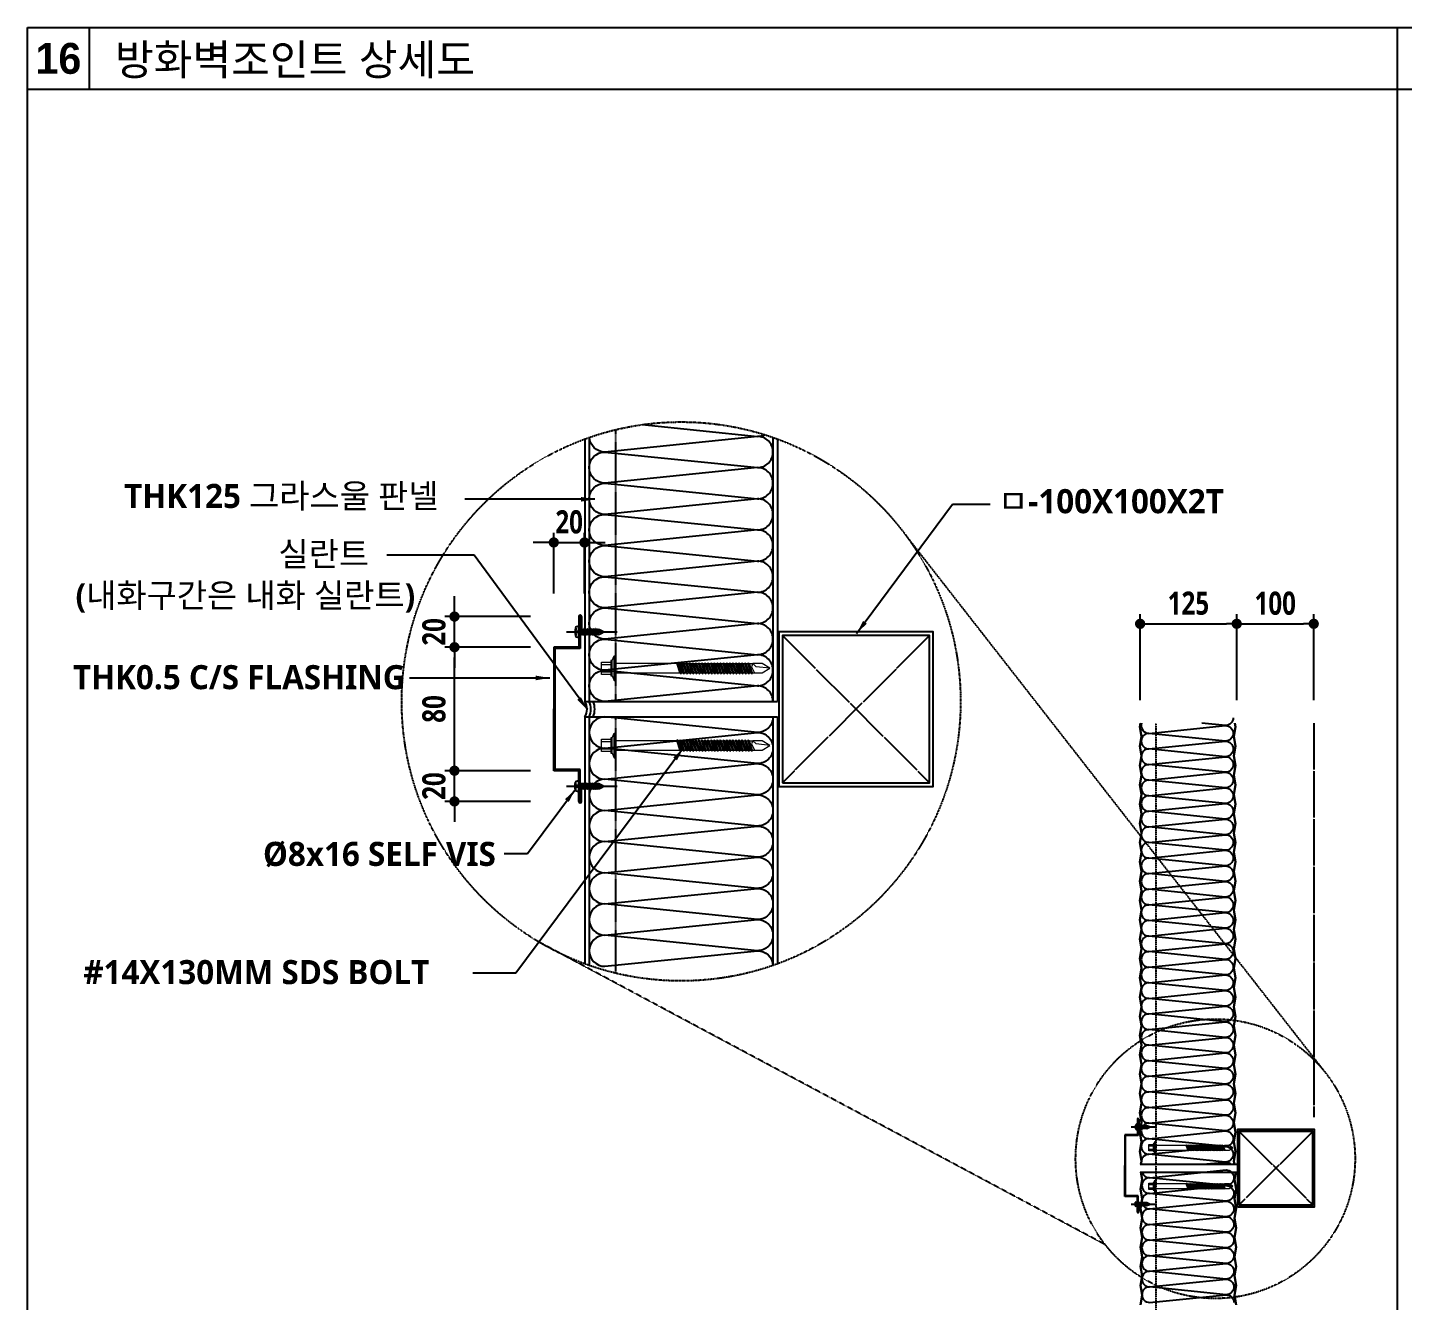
# Model space of a CAD drawing. Extents: x 0 to 20413, y 0 to 2870.
# Drawn here: x 16480 to 18262, y 1221 to 2870 of the extents above; entities that cross this region are included whole.
import ezdxf
from ezdxf.enums import TextEntityAlignment as Align

# ---------------------------------------------------------------- set-up
doc = ezdxf.new("R2010")
doc.units = 0
for name, pattern in [('CEN', [62, 60, -1, 0, -1]), ('HID', [2.3, 1.5, -0.8]), ('HIDDEN', [0.375, 0.25, -0.125]), ('HIDDEN2', [4.7625, 3.175, -1.5875])]:
    doc.linetypes.add(name, pattern=pattern)
doc.layers.get('Defpoints').update_dxf_attribs({"color": 151})
for name, color, linetype in [('3', 3, 'Continuous'), ('6.FLASHING', 200, 'Continuous'), ('8', 8, 'Continuous'), ('A-ANNO-GRA1', 7, 'Continuous'), ('A-ANNO-TEXT1', 7, 'Continuous'), ('AA-BORD', 7, 'Continuous'), ('AA-DWXM-OTHR', 4, 'Continuous'), ('AA-ELEV-XXXX-N1', 1, 'Continuous'), ('AA-XXXX-CNTL', 1, 'CEN'), ('AA-XXXX-DIMS', 7, 'Continuous'), ('AA-XXXX-DRBD', 6, 'Continuous'), ('AZ-CNTL', 1, 'CEN'), ('ELE-6', 6, 'Continuous'), ('ELE-8', 8, 'Continuous'), ('GW', 9, 'Continuous'), ('TEXT', 4, 'Continuous'), ('~BOLT', 11, 'Continuous')]:
    doc.layers.add(name, color=color, linetype=linetype)
doc.layers.add('철판', color=2, linetype='Continuous', lineweight=13)
doc.styles.add('2020음성 1차', font='나눔고딕Bold.ttf')
doc.styles.add('ANU-TEXT 0', font='NanumGothicBold.ttf', dxfattribs={"width": 0.8})
doc.styles.add('돋움', font='NanumGothicBold.ttf')
doc.dimstyles.new('ANU 1', dxfattribs={"dimscale": 50, "dimtxt": 3, "dimasz": 1.33, "dimexe": 1.25, "dimexo": 3, "dimgap": 1, "dimtad": 1, "dimdec": 0, "dimrnd": 1, "dimzin": 0, "dimdsep": 46, "dimlunit": 6, "dimtxsty": 'ANU-TEXT 0', "dimblk": 'DOT', "dimcen": 5, "dimclrd": 7, "dimclre": 7, "dimclrt": 3, "dimadec": 0, "dimazin": 0, "dimtfac": 1, "dimtdec": 0, "dimtix": 1, "dimtmove": 2, "dimatfit": 1, "dimldrblk": 'DOT', "dimfxl": 2, "dimtolj": 1, "dimtzin": 0, "dimarcsym": 0})

# ---------------------------------------------------------------- blocks, each defined once
blk = doc.blocks.new('aas')
at = {"layer": 'AA-ELEV-XXXX-N1'}
for p, q in [((2.6, 3.5), (1.61, 3.5)), ((2.6, -3.5), (2.6, 3.5)), ((2.6, 1.5), (3.25, 1.5)), ((3.15, -0.05), (3.48, 2)), ((3.15, -0.05), (3.25, 1.5)), ((3.45, 1.98), (3.25, 1.5)), ((3.25, -0.07), (3.58, 1.94)), ((3.25, -0.07), (3.75, 1.5)), ((3.55, 1.99), (3.75, 1.5)), ((3.75, 1.5), (4.5, 1.5)), ((3.87, -1.5), (4.5, 1.5)), ((4.07, -1.99), (4.73, 2)), ((4.18, -1.98), (4.82, 1.94)), ((4.37, -1.5), (5, 1.5)), ((4.69, 1.98), (4.5, 1.5)), ((4.8, 1.99), (5, 1.5)), ((5, 1.5), (5.73, 1.5)), ((5.11, -1.5), (5.73, 1.5)), ((5.31, -1.99), (5.96, 2)), ((5.41, -1.98), (6.06, 1.94)), ((5.61, -1.5), (6.23, 1.5)), ((5.92, 1.98), (5.73, 1.5)), ((6.03, 1.99), (6.23, 1.5)), ((6.23, 1.5), (6.96, 1.5)), ((6.34, -1.5), (6.96, 1.5)), ((6.54, -1.99), (7.19, 2)), ((6.65, -1.98), (7.29, 1.94)), ((6.84, -1.5), (7.46, 1.5)), ((7.16, 1.98), (6.96, 1.5)), ((7.26, 1.99), (7.46, 1.5)), ((7.46, 1.5), (8.2, 1.5)), ((7.57, -1.5), (8.2, 1.5)), ((7.77, -1.99), (8.43, 2)), ((7.88, -1.98), (8.52, 1.94)), ((8.07, -1.5), (8.69, 1.5)), ((8.39, 1.98), (8.2, 1.5)), ((8.5, 1.99), (8.69, 1.5)), ((8.69, 1.5), (9.43, 1.5)), ((8.81, -1.5), (9.43, 1.5)), ((9.01, -1.99), (9.66, 2)), ((9.11, -1.98), (9.76, 1.94)), ((9.31, -1.5), (9.93, 1.5)), ((9.62, 1.98), (9.43, 1.5)), ((9.73, 1.99), (9.93, 1.5)), ((9.93, 1.5), (10.66, 1.5)), ((10.04, -1.5), (10.66, 1.5)), ((10.24, -1.99), (10.89, 2)), ((10.34, -1.98), (10.99, 1.94)), ((10.54, -1.5), (11.16, 1.5)), ((10.86, 1.98), (10.66, 1.5)), ((10.96, 1.99), (11.16, 1.5)), ((11.16, 1.5), (11.89, 1.5)), ((11.27, -1.5), (11.89, 1.5)), ((11.47, -1.99), (12.13, 2)), ((11.58, -1.98), (12.22, 1.94)), ((11.77, -1.5), (12.39, 1.5)), ((12.09, 1.98), (11.89, 1.5)), ((12.19, 1.99), (12.39, 1.5)), ((12.39, 1.5), (13.13, 1.5)), ((12.51, -1.5), (13.13, 1.5)), ((12.7, -1.99), (13.36, 2)), ((12.81, -1.98), (13.46, 1.94)), ((13, -1.5), (13.63, 1.5)), ((13.32, 1.98), (13.13, 1.5)), ((13.43, 1.99), (13.63, 1.5)), ((13.63, 1.5), (14.36, 1.5)), ((13.74, -1.5), (14.36, 1.5)), ((13.94, -1.99), (14.59, 2)), ((14.04, -1.98), (14.69, 1.94)), ((14.24, -1.5), (14.86, 1.5)), ((14.55, 1.98), (14.36, 1.5)), ((14.66, 1.99), (14.86, 1.5)), ((14.86, 1.5), (16.03, 1.5)), ((14.97, -1.5), (15.59, 1.5)), ((15.17, -1.99), (15.78, 1.5)), ((15.28, -1.98), (15.78, 1.25)), ((15.78, 1.5), (15.78, -0.04)), ((16.03, 1.5), (18.4, 0.38)), ((1.61, -3.5), (2.6, -3.5)), ((2.6, -1.5), (3.87, -1.5)), ((4.07, -1.99), (3.87, -1.5)), ((4.18, -1.98), (4.37, -1.5)), ((4.37, -1.5), (5.11, -1.5)), ((5.31, -1.99), (5.11, -1.5)), ((5.41, -1.98), (5.61, -1.5)), ((5.61, -1.5), (6.34, -1.5)), ((6.54, -1.99), (6.34, -1.5)), ((6.65, -1.98), (6.84, -1.5)), ((6.84, -1.5), (7.57, -1.5)), ((7.77, -1.99), (7.57, -1.5)), ((7.88, -1.98), (8.07, -1.5)), ((8.07, -1.5), (8.81, -1.5)), ((9.01, -1.99), (8.81, -1.5)), ((9.11, -1.98), (9.31, -1.5)), ((9.31, -1.5), (10.04, -1.5)), ((10.24, -1.99), (10.04, -1.5)), ((10.34, -1.98), (10.54, -1.5)), ((10.54, -1.5), (11.27, -1.5)), ((11.47, -1.99), (11.27, -1.5)), ((11.58, -1.98), (11.77, -1.5)), ((11.77, -1.5), (12.51, -1.5)), ((12.7, -1.99), (12.51, -1.5)), ((12.81, -1.98), (13, -1.5)), ((13, -1.5), (13.74, -1.5)), ((13.94, -1.99), (13.74, -1.5)), ((14.04, -1.98), (14.24, -1.5)), ((14.24, -1.5), (14.97, -1.5)), ((15.17, -1.99), (14.97, -1.5)), ((15.28, -1.98), (15.47, -1.5)), ((15.47, -1.5), (15.78, -0.04)), ((15.47, -1.5), (16.03, -1.5)), ((16.03, -1.5), (18.4, -0.38))]:
    blk.add_line(p, q, dxfattribs=at)
blk.add_lwpolyline([(0.35, 2.55), (0.55, 2.32), (0.65, 2.07), (0.67, 1.8), (0.63, 1.53), (0.57, 1.26), (0.5, 1.02), (0.45, 0.81), (0.45, 0.66), (0.51, 0.56), (0.63, 0.51), (0.79, 0.49), (0.98, 0.49), (1.18, 0.51), (1.39, 0.52), (1.58, 0.51), (1.76, 0.47), (1.89, 0.39), (1.99, 0.28), (2.04, 0.15), (2.06, 0), (2.04, -0.15), (1.99, -0.28), (1.89, -0.39), (1.76, -0.47), (1.58, -0.51), (1.39, -0.52), (1.18, -0.51), (0.98, -0.49), (0.79, -0.49), (0.63, -0.51), (0.51, -0.56), (0.45, -0.66), (0.45, -0.81), (0.5, -1.02), (0.57, -1.26), (0.63, -1.53), (0.67, -1.8), (0.65, -2.07), (0.55, -2.32), (0.35, -2.55)], dxfattribs=at)
for centre, radius, start, end in [((9.36, 0), 9.36, 164.20502, 195.79498), ((1.61, 2.2), 1.3, 90.02335, 164.41138), ((3.51, 1.91), 0.0925, 60.07535, 130.13388), ((4.75, 1.91), 0.0925, 60.07535, 130.13388), ((5.98, 1.91), 0.0925, 60.07535, 130.13388), ((7.22, 1.91), 0.0925, 60.07535, 130.13388), ((8.45, 1.91), 0.0925, 60.07535, 130.13388), ((9.68, 1.91), 0.0925, 60.07535, 130.13388), ((10.91, 1.91), 0.0925, 60.07535, 130.13388), ((12.15, 1.91), 0.0925, 60.07535, 130.13388), ((13.38, 1.91), 0.0925, 60.07535, 130.13388), ((14.61, 1.91), 0.0925, 60.07535, 130.13388), ((18.14, 0), 0.46, 305.16271, 54.83729), ((1.61, -2.2), 1.3, 195.58862, 269.97665), ((3.21, -0.03), 0.0602, 200.68507, 319.27288), ((4.12, -1.91), 0.0925, 240.07535, 310.13388), ((5.35, -1.91), 0.0925, 240.07535, 310.13388), ((6.59, -1.91), 0.0925, 240.07535, 310.13388), ((7.82, -1.91), 0.0925, 240.07535, 310.13388), ((9.05, -1.91), 0.0925, 240.07535, 310.13388), ((10.28, -1.91), 0.0925, 240.07535, 310.13388), ((11.52, -1.91), 0.0925, 240.07535, 310.13388), ((12.75, -1.91), 0.0925, 240.07535, 310.13388), ((13.98, -1.91), 0.0925, 240.07535, 310.13388), ((15.22, -1.91), 0.0925, 240.07535, 310.13388)]:
    blk.add_arc(centre, radius, start, end, dxfattribs=at)
at = {"layer": 'AZ-CNTL', "ltscale": 10}
blk.add_line((-5.42, 0), (27.69, 0), dxfattribs=at)
blk = doc.blocks.new('볼트100-1')
at = {"layer": '~BOLT', "lineweight": 5}
for p, q in [((-96.8, 482.18), (-95.7, 485.18)), ((-95.7, 485.18), (-95.7, 469.18)), ((-95.7, 485.18), (-94.7, 485.18)), ((-94.7, 485.18), (-94.7, 469.18)), ((-97.8, 479.68), (-103.8, 479.68)), ((-103.8, 474.68), (-97.8, 474.68)), ((-96.8, 472.18), (-95.7, 469.18)), ((-53.01, 480.18), (-55.04, 474.18)), ((-52.23, 480.93), (-54.7, 473.64)), ((-53.99, 474.18), (-53.04, 474.18)), ((-51.01, 480.18), (-53.04, 474.18)), ((-53.04, 474.18), (-52.7, 473.64)), ((-50.23, 480.93), (-52.7, 473.64)), ((-52.7, 473.64), (-51.99, 474.18)), ((-49.96, 480.18), (-51.99, 474.18)), ((-51.99, 474.18), (-51.04, 474.18)), ((-51.96, 480.18), (-51.01, 480.18)), ((-49.01, 480.18), (-51.04, 474.18)), ((-51.04, 474.18), (-50.7, 473.64)), ((-51.01, 480.18), (-50.23, 480.93)), ((-48.23, 480.93), (-50.7, 473.64)), ((-50.7, 473.64), (-49.99, 474.18)), ((-50.23, 480.93), (-49.96, 480.18)), ((-47.96, 480.18), (-49.99, 474.18)), ((-49.99, 474.18), (-49.04, 474.18)), ((-49.96, 480.18), (-49.01, 480.18)), ((-47.01, 480.18), (-49.04, 474.18)), ((-49.04, 474.18), (-48.7, 473.64)), ((-49.01, 480.18), (-48.23, 480.93)), ((-46.23, 480.93), (-48.7, 473.64)), ((-48.7, 473.64), (-47.99, 474.18)), ((-48.23, 480.93), (-47.96, 480.18)), ((-45.96, 480.18), (-47.99, 474.18)), ((-47.99, 474.18), (-47.04, 474.18)), ((-47.96, 480.18), (-47.01, 480.18)), ((-45.01, 480.18), (-47.04, 474.18)), ((-47.04, 474.18), (-46.7, 473.64)), ((-47.01, 480.18), (-46.23, 480.93)), ((-44.23, 480.93), (-46.7, 473.64)), ((-46.7, 473.64), (-45.99, 474.18)), ((-46.23, 480.93), (-45.96, 480.18)), ((-43.96, 480.18), (-45.99, 474.18)), ((-45.99, 474.18), (-45.04, 474.18)), ((-45.96, 480.18), (-45.01, 480.18)), ((-43.01, 480.18), (-45.04, 474.18)), ((-45.04, 474.18), (-44.7, 473.64)), ((-45.01, 480.18), (-44.23, 480.93)), ((-42.23, 480.93), (-44.7, 473.64)), ((-44.7, 473.64), (-43.99, 474.18)), ((-44.23, 480.93), (-43.96, 480.18)), ((-41.96, 480.18), (-43.99, 474.18)), ((-43.99, 474.18), (-43.04, 474.18)), ((-43.96, 480.18), (-43.01, 480.18)), ((-41.01, 480.18), (-43.04, 474.18)), ((-43.04, 474.18), (-42.7, 473.64)), ((-43.01, 480.18), (-42.23, 480.93)), ((-40.23, 480.93), (-42.7, 473.64)), ((-42.7, 473.64), (-41.99, 474.18)), ((-42.23, 480.93), (-41.96, 480.18)), ((-39.96, 480.18), (-41.99, 474.18)), ((-41.99, 474.18), (-41.04, 474.18)), ((-41.96, 480.18), (-41.01, 480.18)), ((-39.01, 480.18), (-41.04, 474.18)), ((-41.04, 474.18), (-40.7, 473.64)), ((-41.01, 480.18), (-40.23, 480.93)), ((-38.23, 480.93), (-40.7, 473.64)), ((-40.7, 473.64), (-39.99, 474.18)), ((-40.23, 480.93), (-39.96, 480.18)), ((-37.96, 480.18), (-39.99, 474.18)), ((-39.99, 474.18), (-39.04, 474.18)), ((-39.96, 480.18), (-39.01, 480.18)), ((-37.01, 480.18), (-39.04, 474.18)), ((-39.04, 474.18), (-38.7, 473.64)), ((-39.01, 480.18), (-38.23, 480.93)), ((-36.23, 480.93), (-38.7, 473.64)), ((-38.7, 473.64), (-37.99, 474.18)), ((-38.23, 480.93), (-37.96, 480.18)), ((-35.96, 480.18), (-37.99, 474.18)), ((-37.99, 474.18), (-37.04, 474.18)), ((-37.96, 480.18), (-37.01, 480.18)), ((-35.01, 480.18), (-37.04, 474.18)), ((-37.04, 474.18), (-36.7, 473.64)), ((-37.01, 480.18), (-36.23, 480.93)), ((-34.23, 480.93), (-36.7, 473.64)), ((-36.7, 473.64), (-35.99, 474.18)), ((-36.23, 480.93), (-35.96, 480.18)), ((-33.96, 480.18), (-35.99, 474.18)), ((-35.99, 474.18), (-35.04, 474.18)), ((-35.96, 480.18), (-35.01, 480.18)), ((-33.01, 480.18), (-35.04, 474.18)), ((-35.04, 474.18), (-34.7, 473.64)), ((-35.01, 480.18), (-34.23, 480.93)), ((-32.23, 480.93), (-34.7, 473.64)), ((-34.7, 473.64), (-33.99, 474.18)), ((-34.23, 480.93), (-33.96, 480.18)), ((-31.96, 480.18), (-33.99, 474.18)), ((-33.99, 474.18), (-33.04, 474.18)), ((-33.96, 480.18), (-33.01, 480.18)), ((-31.01, 480.18), (-33.04, 474.18)), ((-33.04, 474.18), (-32.7, 473.64)), ((-33.01, 480.18), (-32.23, 480.93)), ((-30.23, 480.93), (-32.7, 473.64)), ((-32.7, 473.64), (-31.99, 474.18)), ((-32.23, 480.93), (-31.96, 480.18)), ((-29.96, 480.18), (-31.99, 474.18)), ((-31.99, 474.18), (-31.04, 474.18)), ((-31.96, 480.18), (-31.01, 480.18)), ((-29.01, 480.18), (-31.04, 474.18)), ((-31.04, 474.18), (-30.7, 473.64)), ((-31.01, 480.18), (-30.23, 480.93)), ((-28.23, 480.93), (-30.7, 473.64)), ((-30.7, 473.64), (-29.99, 474.18)), ((-30.23, 480.93), (-29.96, 480.18)), ((-27.96, 480.18), (-29.99, 474.18)), ((-29.99, 474.18), (-29.04, 474.18)), ((-29.96, 480.18), (-29.01, 480.18)), ((-27.01, 480.18), (-29.04, 474.18)), ((-29.04, 474.18), (-28.7, 473.64)), ((-29.01, 480.18), (-28.23, 480.93)), ((-26.23, 480.93), (-28.7, 473.64)), ((-28.7, 473.64), (-27.99, 474.18)), ((-28.23, 480.93), (-27.96, 480.18)), ((-25.96, 480.18), (-27.99, 474.18)), ((-27.99, 474.18), (-27.04, 474.18)), ((-27.96, 480.18), (-27.01, 480.18)), ((-25.01, 480.18), (-27.04, 474.18)), ((-27.04, 474.18), (-26.7, 473.64)), ((-27.01, 480.18), (-26.23, 480.93)), ((-24.23, 480.93), (-26.7, 473.64)), ((-26.7, 473.64), (-25.99, 474.18)), ((-26.23, 480.93), (-25.96, 480.18)), ((-23.96, 480.18), (-25.99, 474.18)), ((-25.99, 474.18), (-25.04, 474.18)), ((-25.96, 480.18), (-25.01, 480.18)), ((-23.01, 480.18), (-25.04, 474.18)), ((-25.04, 474.18), (-24.7, 473.64)), ((-25.01, 480.18), (-24.23, 480.93)), ((-22.23, 480.93), (-24.7, 473.64)), ((-24.7, 473.64), (-23.99, 474.18)), ((-24.23, 480.93), (-23.96, 480.18)), ((-21.96, 480.18), (-23.99, 474.18)), ((-23.99, 474.18), (-23.04, 474.18)), ((-23.96, 480.18), (-23.01, 480.18)), ((-21.01, 480.18), (-23.04, 474.18)), ((-23.04, 474.18), (-22.7, 473.64)), ((-23.01, 480.18), (-22.23, 480.93)), ((-20.23, 480.93), (-22.7, 473.64)), ((-22.7, 473.64), (-21.99, 474.18)), ((-22.23, 480.93), (-21.96, 480.18)), ((-19.96, 480.18), (-21.99, 474.18)), ((-21.99, 474.18), (-21.04, 474.18)), ((-21.96, 480.18), (-21.01, 480.18)), ((-19.01, 480.18), (-21.04, 474.18)), ((-21.04, 474.18), (-20.7, 473.64)), ((-21.01, 480.18), (-20.23, 480.93)), ((-18.23, 480.93), (-20.7, 473.64)), ((-20.7, 473.64), (-19.99, 474.18)), ((-20.23, 480.93), (-19.96, 480.18)), ((-17.96, 480.18), (-19.99, 474.18)), ((-19.99, 474.18), (-19.04, 474.18)), ((-19.96, 480.18), (-19.01, 480.18)), ((-17.01, 480.18), (-19.04, 474.18)), ((-19.04, 474.18), (-18.7, 473.64)), ((-19.01, 480.18), (-18.23, 480.93)), ((-16.23, 480.93), (-18.7, 473.64)), ((-18.7, 473.64), (-17.99, 474.18)), ((-18.23, 480.93), (-17.96, 480.18)), ((-15.96, 480.18), (-17.99, 474.18)), ((-17.99, 474.18), (-17.04, 474.18)), ((-17.96, 480.18), (-17.01, 480.18)), ((-15.01, 480.18), (-17.04, 474.18)), ((-17.04, 474.18), (-16.7, 473.64)), ((-17.01, 480.18), (-16.23, 480.93)), ((-14.23, 480.93), (-16.7, 473.64)), ((-16.7, 473.64), (-15.99, 474.18)), ((-16.23, 480.93), (-15.96, 480.18)), ((-13.96, 480.18), (-15.99, 474.18)), ((-15.99, 474.18), (-15.04, 474.18)), ((-15.96, 480.18), (-15.01, 480.18)), ((-13.01, 480.18), (-15.04, 474.18)), ((-15.04, 474.18), (-14.7, 473.64)), ((-15.01, 480.18), (-14.23, 480.93)), ((-12.23, 480.93), (-14.7, 473.64)), ((-14.7, 473.64), (-13.99, 474.18)), ((-14.23, 480.93), (-13.96, 480.18)), ((-11.96, 480.18), (-13.99, 474.18)), ((-13.99, 474.18), (-13.04, 474.18)), ((-13.96, 480.18), (-13.01, 480.18)), ((-11.01, 480.18), (-13.04, 474.18)), ((-13.04, 474.18), (-12.7, 473.64)), ((-13.01, 480.18), (-12.23, 480.93)), ((-10.23, 480.93), (-12.7, 473.64)), ((-12.7, 473.64), (-11.99, 474.18)), ((-12.23, 480.93), (-11.96, 480.18)), ((-9.96, 480.18), (-11.99, 474.18)), ((-11.99, 474.18), (-11.04, 474.18)), ((-11.96, 480.18), (-11.01, 480.18)), ((-9.01, 480.18), (-11.04, 474.18)), ((-11.04, 474.18), (-10.7, 473.64)), ((-11.01, 480.18), (-10.23, 480.93)), ((-8.23, 480.93), (-10.7, 473.64)), ((-10.7, 473.64), (-9.99, 474.18)), ((-10.23, 480.93), (-9.96, 480.18)), ((-7.96, 480.18), (-9.99, 474.18)), ((-9.99, 474.18), (-9.04, 474.18)), ((-9.96, 480.18), (-9.01, 480.18)), ((-7.01, 480.18), (-9.04, 474.18)), ((-9.04, 474.18), (-8.7, 473.64)), ((-9.01, 480.18), (-8.23, 480.93)), ((-6.23, 480.93), (-8.7, 473.64)), ((-8.7, 473.64), (-7.99, 474.18)), ((-8.23, 480.93), (-7.96, 480.18)), ((-5.96, 480.18), (-7.99, 474.18)), ((-7.99, 474.18), (-5.7, 474.18)), ((-7.96, 480.18), (-7.01, 480.18)), ((-7.01, 480.18), (-6.23, 480.93)), ((-6.23, 480.93), (-5.96, 480.18)), ((-5.96, 480.18), (-4.7, 480.18)), ((-95.7, 469.18), (-94.7, 469.18))]:
    blk.add_line(p, q, dxfattribs=at)
for points in [[(-97.8, 481.18), (-103.8, 481.18), (-103.8, 473.18), (-97.8, 473.18)], [(-94.7, 480.18), (-53.01, 480.18), (-52.23, 480.93), (-51.96, 480.18), (-53.99, 474.18), (-54.7, 473.64), (-55.04, 474.18), (-94.7, 474.18)], [(5.3, 477.18), (-3.7, 476.18), (-5.7, 474.18), (-6.7, 476.18), (-4.7, 480.18)], [(-4.7, 480.18), (0.3, 480.18), (5.3, 477.18), (0.3, 474.18), (-5.7, 474.18)]]:
    blk.add_lwpolyline(points, dxfattribs=at)
blk.add_lwpolyline([(-97.8, 482.18), (-96.8, 482.18), (-96.8, 472.18), (-97.8, 472.18)], close=True, dxfattribs=at)
at = {"layer": '~BOLT', "color": 0, "lineweight": 5}
blk.add_solid([(-95.7, 485.18), (-95.7, 469.18), (-94.7, 485.18), (-94.7, 469.18)], dxfattribs=at)
blk = doc.blocks.new('_Dot')
at = {"color": 0, "linetype": 'ByBlock', "lineweight": -2}
blk.add_line((-0.5, 0), (-1, 0), dxfattribs=at)
at = {"color": 0, "linetype": 'ByBlock', "const_width": 0.5}
blk.add_lwpolyline([(-0.25, 0, 1), (0.25, 0, 1)], format="xyb", close=True, dxfattribs=at)
blk = doc.blocks.new('*D183')
at = {"layer": 'AA-XXXX-DIMS', "color": 7, "lineweight": -2}
for p, q in [((17921.8, 1998.8), (17921.8, 2110)), ((18047, 1998.8), (18047, 2110)), ((17935.1, 2097.5), (18033.7, 2097.5))]:
    blk.add_line(p, q, dxfattribs=at)
at = {"layer": 'Defpoints', "color": 0}
for p in [(18047, 2097.5), (17921.8, 1968.8), (18047, 1968.8)]:
    blk.add_point(p, dxfattribs=at)
at = {"layer": 'AA-XXXX-DIMS', "color": 7, "linetype": 'ByBlock', "lineweight": -2, "xscale": 13.3, "yscale": 13.3, "zscale": 13.3}
for p, rotation in [((17921.8, 2097.5), 179.9999999997869), ((18047, 2097.5), 359.9999999997868)]:
    blk.add_blockref('_Dot', p, dxfattribs=dict(at, rotation=rotation))
at = {"layer": 'AA-XXXX-DIMS', "color": 3, "insert": (17984.4, 2124.1), "char_height": 30, "attachment_point": 5, "style": 'ANU-TEXT 0'}
blk.add_mtext('\\A1;125', dxfattribs=at)
blk = doc.blocks.new('*D199')
at = {"layer": 'AA-XXXX-DIMS', "color": 7, "lineweight": -2}
for p, q in [((18047, 1998.8), (18047, 2110)), ((18146.8, 1998.8), (18146.8, 2110)), ((18060.3, 2097.5), (18133.5, 2097.5))]:
    blk.add_line(p, q, dxfattribs=at)
at = {"layer": 'Defpoints', "color": 0}
for p in [(18146.8, 2097.5), (18047, 1968.8), (18146.8, 1968.8)]:
    blk.add_point(p, dxfattribs=at)
at = {"layer": 'AA-XXXX-DIMS', "color": 7, "linetype": 'ByBlock', "lineweight": -2, "xscale": 13.3, "yscale": 13.3, "zscale": 13.3}
for p, rotation in [((18047, 2097.5), 179.9999999998663), ((18146.8, 2097.5), 359.9999999998663)]:
    blk.add_blockref('_Dot', p, dxfattribs=dict(at, rotation=rotation))
at = {"layer": 'AA-XXXX-DIMS', "color": 3, "insert": (18096.9, 2124), "char_height": 30, "attachment_point": 5, "style": 'ANU-TEXT 0'}
blk.add_mtext('\\A1;100', dxfattribs=at)
blk = doc.blocks.new('*D200')
at = {"layer": 'AA-XXXX-DIMS', "color": 7, "lineweight": -2}
for p, q in [((17132, 2067.2), (17020.8, 2067.2)), ((17033.3, 1920.5), (17033.3, 2053.9)), ((17132, 1907.2), (17020.8, 1907.2))]:
    blk.add_line(p, q, dxfattribs=at)
at = {"layer": 'Defpoints', "color": 0}
for p in [(17033.3, 2067.2), (17162, 2067.2), (17162, 1907.2)]:
    blk.add_point(p, dxfattribs=at)
at = {"layer": 'AA-XXXX-DIMS', "color": 7, "linetype": 'ByBlock', "lineweight": -2, "xscale": 13.3, "yscale": 13.3, "zscale": 13.3}
for p, rotation in [((17033.3, 2067.2), 89.99999999983325), ((17033.3, 1907.2), 269.9999999998332)]:
    blk.add_blockref('_Dot', p, dxfattribs=dict(at, rotation=rotation))
at = {"layer": 'AA-XXXX-DIMS', "color": 3, "insert": (17006.8, 1987.2), "char_height": 30, "attachment_point": 5, "rotation": 90, "style": 'ANU-TEXT 0'}
blk.add_mtext('\\A1;80', dxfattribs=at)
blk = doc.blocks.new('*D201')
at = {"layer": 'AA-XXXX-DIMS', "color": 7, "lineweight": -2}
for p, q in [((17033.3, 2120.2), (17033.3, 2133.5)), ((17132, 2106.9), (17020.8, 2106.9)), ((17033.3, 2067.2), (17033.3, 2106.9)), ((17132, 2067.2), (17020.8, 2067.2)), ((17033.3, 2053.9), (17033.3, 2040.6))]:
    blk.add_line(p, q, dxfattribs=at)
at = {"layer": 'Defpoints', "color": 0}
for p in [(17033.3, 2106.9), (17162, 2106.9), (17162, 2067.2)]:
    blk.add_point(p, dxfattribs=at)
at = {"layer": 'AA-XXXX-DIMS', "color": 7, "linetype": 'ByBlock', "lineweight": -2, "xscale": 13.3, "yscale": 13.3, "zscale": 13.3}
for p, rotation in [((17033.3, 2106.9), 269.9999999996646), ((17033.3, 2067.2), 89.99999999966465)]:
    blk.add_blockref('_Dot', p, dxfattribs=dict(at, rotation=rotation))
at = {"layer": 'AA-XXXX-DIMS', "color": 3, "insert": (17006.8, 2087), "char_height": 30, "attachment_point": 5, "rotation": 90, "style": 'ANU-TEXT 0'}
blk.add_mtext('\\A1;20', dxfattribs=at)
blk = doc.blocks.new('*D202')
at = {"layer": 'AA-XXXX-DIMS', "color": 7, "lineweight": -2}
for p, q in [((17033.3, 1920.5), (17033.3, 1933.8)), ((17132, 1907.2), (17020.8, 1907.2)), ((17033.3, 1867.4), (17033.3, 1907.2)), ((17132, 1867.4), (17020.8, 1867.4)), ((17033.3, 1854.1), (17033.3, 1840.8))]:
    blk.add_line(p, q, dxfattribs=at)
at = {"layer": 'Defpoints', "color": 0}
for p in [(17033.3, 1907.2), (17162, 1907.2), (17162, 1867.4)]:
    blk.add_point(p, dxfattribs=at)
at = {"layer": 'AA-XXXX-DIMS', "color": 7, "linetype": 'ByBlock', "lineweight": -2, "xscale": 13.3, "yscale": 13.3, "zscale": 13.3}
for p, rotation in [((17033.3, 1907.2), 269.9999999996646), ((17033.3, 1867.4), 89.99999999966465)]:
    blk.add_blockref('_Dot', p, dxfattribs=dict(at, rotation=rotation))
at = {"layer": 'AA-XXXX-DIMS', "color": 3, "insert": (17006.8, 1887.3), "char_height": 30, "attachment_point": 5, "rotation": 90, "style": 'ANU-TEXT 0'}
blk.add_mtext('\\A1;20', dxfattribs=at)
blk = doc.blocks.new('*D203')
at = {"layer": 'AA-XXXX-DIMS', "color": 7, "lineweight": -2}
for p, q in [((17162, 2136.9), (17162, 2215.4)), ((17201.8, 2136.9), (17201.8, 2215.4)), ((17148.7, 2202.9), (17135.4, 2202.9)), ((17162, 2202.9), (17201.8, 2202.9)), ((17215.1, 2202.9), (17228.4, 2202.9))]:
    blk.add_line(p, q, dxfattribs=at)
at = {"layer": 'Defpoints', "color": 0}
for p in [(17201.8, 2202.9), (17162, 2106.9), (17201.8, 2106.9)]:
    blk.add_point(p, dxfattribs=at)
at = {"layer": 'AA-XXXX-DIMS', "color": 7, "linetype": 'ByBlock', "lineweight": -2, "xscale": 13.3, "yscale": 13.3, "zscale": 13.3}
blk.add_blockref('_Dot', (17162, 2202.9), dxfattribs=at)
at = {"layer": 'AA-XXXX-DIMS', "color": 7, "linetype": 'ByBlock', "lineweight": -2, "xscale": 13.3, "yscale": 13.3, "zscale": 13.3, "rotation": 180}
blk.add_blockref('_Dot', (17201.8, 2202.9), dxfattribs=at)
at = {"layer": 'AA-XXXX-DIMS', "color": 3, "insert": (17181.9, 2229.4), "char_height": 30, "attachment_point": 5, "style": 'ANU-TEXT 0'}
blk.add_mtext('\\A1;20', dxfattribs=at)

msp = doc.modelspace()

# ---------------------------------------------------------------- linework, layer by layer
for p, q in [((16480, 2870), (20030, 2870)), ((16560, 2870), (16560, 2790)), ((16480, 2790), (20030, 2790))]:
    msp.add_line(p, q)
at = {"color": 251}
for p, q in [((17922.01, 1397.31), (18044.35, 1397.31)), ((17922.01, 1387.31), (18046.11, 1387.31))]:
    msp.add_line(p, q, dxfattribs=at)
at = {"layer": '3'}
for p, q in [((17202.04, 2336.76), (17202.04, 1996.94)), ((17452.04, 2336.76), (17452.04, 1996.94)), ((17202.04, 1996.94), (17452.04, 1996.94)), ((17202.04, 1976.94), (17202.04, 1657.12)), ((17202.04, 1976.94), (17452.04, 1976.94)), ((17452.04, 1976.94), (17452.04, 1657.12)), ((17922.01, 1397.31), (18047.01, 1397.31)), ((17922.01, 1387.31), (18047.01, 1387.31))]:
    msp.add_line(p, q, dxfattribs=at)
at = {"layer": '6.FLASHING'}
for p, q in [((17194.48, 2107.16), (17194.48, 2067.16)), ((17196.26, 2107.16), (17196.26, 2065.38)), ((17198.04, 2107.16), (17198.04, 2087.16)), ((17196.26, 2087.16), (17198.04, 2087.16)), ((17194.48, 2067.16), (17162.04, 2067.16)), ((17162.04, 2067.16), (17162.04, 1987.16)), ((17196.26, 2065.38), (17163.82, 2065.38)), ((17163.82, 1908.94), (17163.82, 2065.38)), ((17162.04, 1907.16), (17162.04, 1987.16)), ((17194.48, 1907.16), (17162.04, 1907.16)), ((17196.26, 1908.94), (17163.82, 1908.94)), ((17194.48, 1867.16), (17194.48, 1907.16)), ((17196.26, 1867.16), (17196.26, 1908.94)), ((17196.26, 1887.16), (17198.04, 1887.16)), ((17198.04, 1867.16), (17198.04, 1887.16)), ((17918.23, 1455.71), (17918.23, 1435.71)), ((17919.12, 1455.71), (17919.12, 1434.82)), ((17919.12, 1445.71), (17920.01, 1445.71)), ((17920.01, 1455.71), (17920.01, 1445.71)), ((17918.23, 1435.71), (17902.01, 1435.71)), ((17902.01, 1435.71), (17902.01, 1392.42)), ((17919.12, 1434.82), (17902.9, 1434.82)), ((17902.9, 1356.6), (17902.9, 1434.82)), ((17902.01, 1355.71), (17902.01, 1395.71)), ((17918.23, 1355.71), (17902.01, 1355.71)), ((17919.12, 1356.6), (17902.9, 1356.6)), ((17918.23, 1335.71), (17918.23, 1355.71)), ((17919.12, 1335.71), (17919.12, 1356.6)), ((17919.12, 1345.71), (17920.01, 1345.71)), ((17920.01, 1335.71), (17920.01, 1345.71))]:
    msp.add_line(p, q, dxfattribs=at)
for centre, radius, start, end in [((17196.26, 2107.16), 1.78, 0, 180), ((17196.26, 1867.16), 1.78, 180, 0), ((17919.12, 1455.71), 0.89, 0, 180), ((17919.12, 1335.71), 0.89, 180, 0)]:
    msp.add_arc(centre, radius, start, end, dxfattribs=at)
at = {"layer": '8'}
for p, q in [((17208.04, 2338.91), (17208.04, 1996.94)), ((17446.04, 2338.91), (17446.04, 1996.94)), ((17208.04, 1976.94), (17208.04, 1654.97)), ((17446.04, 1976.94), (17446.04, 1654.97))]:
    msp.add_line(p, q, dxfattribs=at)
at = {"layer": 'A-ANNO-GRA1'}
msp.add_line((18255, 2870), (18255, 100), dxfattribs=at)
msp.add_lwpolyline([(16480, 2870), (20030, 2870), (20030, 100), (16480, 100)], close=True, dxfattribs=at)
at = {"layer": 'AA-DWXM-OTHR'}
for points in [[(17453.64, 1886.94), (17653.64, 1886.94), (17653.64, 2086.94), (17453.64, 2086.94)], [(17458.24, 1891.54), (17649.04, 1891.54), (17649.04, 2082.34), (17458.24, 2082.34)]]:
    msp.add_lwpolyline(points, close=True, dxfattribs=at)
at = {"layer": 'AA-DWXM-OTHR', "color": 251}
for points in [[(18047.81, 1342.31), (18147.81, 1342.31), (18147.81, 1442.31), (18047.81, 1442.31)], [(18050.11, 1344.61), (18145.51, 1344.61), (18145.51, 1440.01), (18050.11, 1440.01)]]:
    msp.add_lwpolyline(points, close=True, dxfattribs=at)
at = {"layer": 'AA-XXXX-CNTL'}
for p, q in [((17458.24, 2082.34), (17649.04, 1891.54)), ((17649.04, 2082.34), (17458.24, 1891.54)), ((18146.81, 1968.81), (18146.81, 1458.43))]:
    msp.add_line(p, q, dxfattribs=at)
at = {"layer": 'AA-XXXX-CNTL', "color": 251}
for p, q in [((18050.11, 1440.01), (18145.51, 1344.61)), ((18145.51, 1440.01), (18050.11, 1344.61))]:
    msp.add_line(p, q, dxfattribs=at)
at = {"layer": 'AA-XXXX-DRBD'}
for radius, start, end in [(18.09, 326.43598, 33.56402), (23.09, 334.33332, 25.66668), (28.09, 339.14339, 20.85661)]:
    msp.add_arc((17186.97, 1986.94), radius, start, end, dxfattribs=at)
at = {"layer": 'ELE-6', "linetype": 'HID', "ltscale": 0.1}
for p, q in [((17620.19, 2209.47), (18158.17, 1520.65)), ((17876.45, 1293.28), (17142.86, 1685.2))]:
    msp.add_line(p, q, dxfattribs=at)
for centre, radius in [((17327.04, 1996.94), 362.08), ((18019.3, 1404.51), 181.04)]:
    msp.add_circle(centre, radius, dxfattribs=at)
at = {"layer": 'ELE-8', "linetype": 'HIDDEN2', "ltscale": 0.05}
for p, q in [((17242.04, 2348.91), (17242.04, 1996.94)), ((17242.04, 1976.94), (17242.04, 1644.97))]:
    msp.add_line(p, q, dxfattribs=at)
at = {"layer": 'GW', "color": 251, "linetype": 'HIDDEN'}
msp.add_line((17942.01, 1968.87), (17942.01, 781.06), dxfattribs=at)
at = {"layer": 'GW', "color": 9}
for points in [[(17276.73, 2355.51), (17425.84, 2340.27, 0.1196769), (17435.11, 2342.52, 0.1196769)], [(17446.04, 2320.08, 0.4142136), (17425.84, 2340.27), (17228.24, 2320.08, -0.3948095), (17208.09, 2338.93, -0.3948095)], [(17446.04, 2279.68, 0.4142136), (17425.84, 2299.88), (17228.24, 2279.68, -1), (17228.24, 2320.08), (17425.84, 2299.88, 0.4142136), (17446.04, 2320.08)], [(17446.04, 2239.29, 0.4142136), (17425.84, 2259.49), (17228.24, 2239.29, -1), (17228.24, 2279.68), (17425.84, 2259.49, 0.4142136), (17446.04, 2279.68)], [(17446.04, 2198.9, 0.4142136), (17425.84, 2219.1), (17228.24, 2198.9, -1), (17228.24, 2239.29), (17425.84, 2219.1, 0.4142136), (17446.04, 2239.29)], [(17446.04, 2158.51, 0.4142136), (17425.84, 2178.7), (17228.24, 2158.51, -1), (17228.24, 2198.9), (17425.84, 2178.7, 0.4142136), (17446.04, 2198.9)], [(17446.04, 2118.12, 0.4142136), (17425.84, 2138.31), (17228.24, 2118.12, -1), (17228.24, 2158.51), (17425.84, 2138.31, 0.4142136), (17446.04, 2158.51)], [(17446.04, 2077.72, 0.4142136), (17425.84, 2097.92), (17228.24, 2077.72, -1), (17228.24, 2118.12), (17425.84, 2097.92, 0.4142136), (17446.04, 2118.12)], [(17446.04, 2037.33, 0.4142136), (17425.84, 2057.53), (17228.24, 2037.33, -1), (17228.24, 2077.72), (17425.84, 2057.53, 0.4142136), (17446.04, 2077.72)], [(17446.04, 1996.94, 0.4142136), (17425.84, 2017.14), (17228.24, 1996.94, -1), (17228.24, 2037.33), (17425.84, 2017.14, 0.4142136), (17446.04, 2037.33)], [(17446.04, 1976.94, -0.4142136), (17425.84, 1956.74), (17228.24, 1976.94, 1), (17228.24, 1936.55), (17425.84, 1956.74, -0.4142136), (17446.04, 1936.55)], [(17446.04, 1936.55, -0.4142136), (17425.84, 1916.35), (17228.24, 1936.55, 1), (17228.24, 1896.16), (17425.84, 1916.35, -0.4142136), (17446.04, 1896.16)], [(17446.04, 1896.16, -0.4142136), (17425.84, 1875.96), (17228.24, 1896.16, 1), (17228.24, 1855.76), (17425.84, 1875.96, -0.4142136), (17446.04, 1855.76)], [(17446.04, 1855.76, -0.4142136), (17425.84, 1835.57), (17228.24, 1855.76, 1), (17228.24, 1815.37), (17425.84, 1835.57, -0.4142136), (17446.04, 1815.37)], [(17446.04, 1815.37, -0.4142136), (17425.84, 1795.18), (17228.24, 1815.37, 1), (17228.24, 1774.98), (17425.84, 1795.18, -0.4142136), (17446.04, 1774.98)], [(17446.04, 1774.98, -0.4142136), (17425.84, 1754.78), (17228.24, 1774.98, 1), (17228.24, 1734.59), (17425.84, 1754.78, -0.4142136), (17446.04, 1734.59)], [(17446.04, 1734.59, -0.4142136), (17425.84, 1714.39), (17228.24, 1734.59, 1), (17228.24, 1694.2), (17425.84, 1714.39, -0.4142136), (17446.04, 1694.2)], [(17446.04, 1694.2, -0.4142136), (17425.84, 1674), (17228.24, 1694.2, 1), (17228.24, 1653.8), (17425.84, 1674, -0.3975626), (17446.01, 1654.96, -0.3975626)]]:
    msp.add_lwpolyline(points, format="xyb", dxfattribs=at)
at = {"layer": 'GW', "color": 251}
for points in [[(17923.68, 1968.81, 0.5086261), (17933.29, 1955.62), (18032.28, 1965.72, -0.4142136), (18042.38, 1955.62)], [(18042.38, 1975.81, -0.4142136), (18032.28, 1965.72), (18001.96, 1968.81)], [(18042.38, 1955.62, -0.4142136), (18032.28, 1945.52), (17933.29, 1955.62, 1), (17933.29, 1935.42), (18032.28, 1945.52, -0.4142136), (18042.38, 1935.42)], [(18042.38, 1935.42, -0.4142136), (18032.28, 1925.32), (17933.29, 1935.42, 1), (17933.29, 1915.23), (18032.28, 1925.32, -0.4142136), (18042.38, 1915.23)], [(18042.38, 1915.23, -0.4142136), (18032.28, 1905.13), (17933.29, 1915.23, 1), (17933.29, 1895.03), (18032.28, 1905.13, -0.4142136), (18042.38, 1895.03)], [(18042.38, 1895.03, -0.4142136), (18032.28, 1884.93), (17933.29, 1895.03, 1), (17933.29, 1874.83), (18032.28, 1884.93, -0.4142136), (18042.38, 1874.83)], [(18042.38, 1874.83, -0.4142136), (18032.28, 1864.74), (17933.29, 1874.83, 1), (17933.29, 1854.64), (18032.28, 1864.74, -0.4142136), (18042.38, 1854.64)], [(18042.38, 1854.64, -0.4142136), (18032.28, 1844.54), (17933.29, 1854.64, 1), (17933.29, 1834.44), (18032.28, 1844.54, -0.4142136), (18042.38, 1834.44)], [(18042.38, 1834.44, -0.4142136), (18032.28, 1824.34), (17933.29, 1834.44, 1), (17933.29, 1814.25), (18032.28, 1824.34, -0.4142136), (18042.38, 1814.25)], [(18042.38, 1814.25, -0.4142136), (18032.28, 1804.15), (17933.29, 1814.25, 1), (17933.29, 1794.05), (18032.28, 1804.15, -0.4142136), (18042.38, 1794.05)], [(18042.38, 1794.05, -0.4142136), (18032.28, 1783.95), (17933.29, 1794.05, 1), (17933.29, 1773.85), (18032.28, 1783.95, -0.4142136), (18042.38, 1773.85)], [(18042.38, 1773.85, -0.4142136), (18032.28, 1763.76), (17933.29, 1773.85, 1), (17933.29, 1753.66), (18032.28, 1763.76, -0.4142136), (18042.38, 1753.66)], [(18042.38, 1753.66, -0.4142136), (18032.28, 1743.56), (17933.29, 1753.66, 1), (17933.29, 1733.46), (18032.28, 1743.56, -0.4142136), (18042.38, 1733.46)], [(18042.38, 1733.46, -0.4142136), (18032.28, 1723.36), (17933.29, 1733.46, 1), (17933.29, 1713.27), (18032.28, 1723.36, -0.4142136), (18042.38, 1713.27)], [(18042.38, 1713.27, -0.4142136), (18032.28, 1703.17), (17933.29, 1713.27, 1), (17933.29, 1693.07), (18032.28, 1703.17, -0.4142136), (18042.38, 1693.07)], [(18042.38, 1693.07, -0.4142136), (18032.28, 1682.97), (17933.29, 1693.07, 1), (17933.29, 1672.87), (18032.28, 1682.97, -0.4142136), (18042.38, 1672.87)], [(18042.38, 1672.87, -0.4142136), (18032.28, 1662.78), (17933.29, 1672.87, 1), (17933.29, 1652.68), (18032.28, 1662.78, -0.4142136), (18042.38, 1652.68)], [(18042.38, 1652.68, -0.4142136), (18032.28, 1642.58), (17933.29, 1652.68, 1), (17933.29, 1632.48), (18032.28, 1642.58, -0.4142136), (18042.38, 1632.48)], [(18042.38, 1632.48, -0.4142136), (18032.28, 1622.38), (17933.29, 1632.48, 1), (17933.29, 1612.29), (18032.28, 1622.38, -0.4142136), (18042.38, 1612.29)], [(18042.38, 1612.29, -0.4142136), (18032.28, 1602.19), (17933.29, 1612.29, 1), (17933.29, 1592.09), (18032.28, 1602.19, -0.4142136), (18042.38, 1592.09)], [(18042.38, 1592.09, -0.4142136), (18032.28, 1581.99), (17933.29, 1592.09, 1), (17933.29, 1571.89), (18032.28, 1581.99, -0.4142136), (18042.38, 1571.89)], [(18042.38, 1571.89, -0.4142136), (18032.28, 1561.8), (17933.29, 1571.89, 1), (17933.29, 1551.7), (18032.28, 1561.8, -0.4142136), (18042.38, 1551.7)], [(18042.38, 1551.7, -0.4142136), (18032.28, 1541.6), (17933.29, 1551.7, 1), (17933.29, 1531.5), (18032.28, 1541.6, -0.4142136), (18042.38, 1531.5)], [(18042.38, 1531.5, -0.4142136), (18032.28, 1521.4), (17933.29, 1531.5, 1), (17933.29, 1511.31), (18032.28, 1521.4, -0.4142136), (18042.38, 1511.31)], [(18042.38, 1511.31, -0.4142136), (18032.28, 1501.21), (17933.29, 1511.31, 1), (17933.29, 1491.11), (18032.28, 1501.21, -0.4142136), (18042.38, 1491.11)], [(18042.38, 1491.11, -0.4142136), (18032.28, 1481.01), (17933.29, 1491.11, 1), (17933.29, 1470.91), (18032.28, 1481.01, -0.4142136), (18042.38, 1470.91)], [(18042.38, 1470.91, -0.4142136), (18032.28, 1460.82), (17933.29, 1470.91, 1), (17933.29, 1450.72), (18032.28, 1460.82, -0.4142136), (18042.38, 1450.72)], [(18042.38, 1450.72, -0.4142136), (18032.28, 1440.62), (17933.29, 1450.72, 1), (17933.29, 1430.52), (18032.28, 1440.62, -0.4142136), (18042.38, 1430.52)], [(18042.38, 1430.52, -0.4142136), (18032.28, 1420.42), (17933.29, 1430.52, 1), (17933.29, 1410.33), (18032.28, 1420.42, -0.4142136), (18042.38, 1410.33)], [(18042.38, 1410.33, -0.4142136), (18032.28, 1400.23), (17933.29, 1410.33, 0.5030309), (17923.63, 1397.31, 0.5030309)], [(17924.43, 1387.31, 0.3375266), (17934.17, 1379.89), (18033.16, 1389.99, -0.4142136), (18043.26, 1379.89)], [(18003.65, 1397.31), (18032.28, 1400.23, -0.1975837), (18039.39, 1397.31, -0.1975837)], [(18043.26, 1379.89, -0.4142136), (18033.16, 1369.79), (17934.17, 1379.89, 1), (17934.17, 1359.69), (18033.16, 1369.79, -0.4142136), (18043.26, 1359.69)], [(18043.26, 1359.69, -0.4142136), (18033.16, 1349.6), (17934.17, 1359.69, 1), (17934.17, 1339.5), (18033.16, 1349.6, -0.4142136), (18043.26, 1339.5)], [(18043.26, 1339.5, -0.4142136), (18033.16, 1329.4), (17934.17, 1339.5, 1), (17934.17, 1319.3), (18033.16, 1329.4, -0.4142136), (18043.26, 1319.3)], [(18043.26, 1319.3, -0.4142136), (18033.16, 1309.2), (17934.17, 1319.3, 1), (17934.17, 1299.11), (18033.16, 1309.2, -0.4142136), (18043.26, 1299.11)], [(18043.26, 1299.11, -0.4142136), (18033.16, 1289.01), (17934.17, 1299.11, 1), (17934.17, 1278.91), (18033.16, 1289.01, -0.4142136), (18043.26, 1278.91)], [(18043.26, 1278.91, -0.4142136), (18033.16, 1268.81), (17934.17, 1278.91, 1), (17934.17, 1258.71), (18033.16, 1268.81, -0.4142136), (18043.26, 1258.71)], [(18043.26, 1258.71, -0.4142136), (18033.16, 1248.62), (17934.17, 1258.71, 1), (17934.17, 1238.52), (18033.16, 1248.62, -0.4142136), (18043.26, 1238.52)], [(18043.26, 1238.52, -0.4142136), (18033.16, 1228.42), (17934.17, 1238.52, 1), (17934.17, 1218.32), (18033.16, 1228.42, -0.4142136), (18043.26, 1218.32)]]:
    msp.add_lwpolyline(points, format="xyb", dxfattribs=at)
at = {"layer": 'TEXT'}
for p, q in [((17215.32, 2258.84), (17046.58, 2258.84)), ((17554.25, 2085.15), (17678.79, 2252.36)), ((17678.79, 2252.36), (17727.48, 2252.36)), ((17058.67, 2186.4), (16945.74, 2186.4)), ((17205.51, 1986.32), (17058.67, 2186.4)), ((17156.78, 2027.16), (16974.93, 2027.16)), ((17330.22, 1936.75), (17112.97, 1645.07)), ((17189.94, 1882.82), (17127.8, 1799.39)), ((17127.8, 1799.39), (17097.9, 1799.39)), ((17112.97, 1645.07), (17057.11, 1645.07))]:
    msp.add_line(p, q, dxfattribs=at)
for points in [[(17215.32, 2258.84, 0, 6, 0), (17197.32, 2258.86, 6, 6, 0)], [(17554.47, 2085.08, 0, 6, 0), (17565.23, 2099.5, 6, 6, 0)], [(17156.71, 2027.38, 0, 6, 0), (17138.71, 2027.39, 6, 6, 0)], [(17205.51, 1986.32, 0, 6, 0), (17194.78, 2000.78, 6, 6, 0)], [(17330, 1936.82, 0, 6, 0), (17319.24, 1922.39, 6, 6, 0)], [(17189.72, 1882.89, 0, 6, 0), (17178.96, 1868.47, 6, 6, 0)]]:
    msp.add_lwpolyline(points, format="xyseb", dxfattribs=at)
at = {"layer": '철판', "color": 251}
for points in [[(17921.45, 1968.81), (17920.68, 1964), (17922.68, 1951.5), (17920.68, 1939), (17922.68, 1926.5), (17920.68, 1914), (17922.68, 1901.5), (17920.68, 1889), (17922.68, 1876.5), (17920.68, 1864), (17922.68, 1851.5), (17920.68, 1839), (17922.68, 1826.5), (17920.68, 1814), (17922.68, 1801.5), (17920.68, 1789), (17922.68, 1776.5), (17920.68, 1764), (17922.68, 1751.5), (17920.68, 1739), (17922.68, 1726.5), (17920.68, 1714), (17922.68, 1701.5), (17920.68, 1689), (17922.68, 1676.5), (17920.68, 1664), (17922.68, 1651.5), (17920.68, 1639), (17922.68, 1626.5), (17920.68, 1614), (17922.68, 1601.5), (17920.68, 1589), (17922.68, 1576.5), (17920.68, 1564), (17922.68, 1551.5), (17920.68, 1539), (17922.68, 1526.5), (17920.68, 1514), (17922.68, 1501.5), (17920.68, 1489), (17922.68, 1476.5), (17920.68, 1464), (17922.68, 1451.5), (17920.68, 1439), (17922.68, 1426.5), (17920.68, 1414), (17922.68, 1401.5), (17922.01, 1397.31)], [(17922.67, 1968.81), (17921.9, 1964), (17923.9, 1951.5), (17921.9, 1939), (17923.9, 1926.5), (17921.9, 1914), (17923.9, 1901.5), (17921.9, 1889), (17923.9, 1876.5), (17921.9, 1864), (17923.9, 1851.5), (17921.9, 1839), (17923.9, 1826.5), (17921.9, 1814), (17923.9, 1801.5), (17921.9, 1789), (17923.9, 1776.5), (17921.9, 1764), (17923.9, 1751.5), (17921.9, 1739), (17923.9, 1726.5), (17921.9, 1714), (17923.9, 1701.5), (17921.9, 1689), (17923.9, 1676.5), (17921.9, 1664), (17923.9, 1651.5), (17921.9, 1639), (17923.9, 1626.5), (17921.9, 1614), (17923.9, 1601.5), (17921.9, 1589), (17923.9, 1576.5), (17921.9, 1564), (17923.9, 1551.5), (17921.9, 1539), (17923.9, 1526.5), (17921.9, 1514), (17923.9, 1501.5), (17921.9, 1489), (17923.9, 1476.5), (17921.9, 1464), (17923.9, 1451.5), (17921.9, 1439), (17923.9, 1426.5), (17921.9, 1414), (17923.9, 1401.5), (17923.23, 1397.31)], [(18043.7, 1968.81), (18044.47, 1964), (18042.47, 1951.5), (18044.47, 1939), (18042.47, 1926.5), (18044.47, 1914), (18042.47, 1901.5), (18044.47, 1889), (18042.47, 1876.5), (18044.47, 1864), (18042.47, 1851.5), (18044.47, 1839), (18042.47, 1826.5), (18044.47, 1814), (18042.47, 1801.5), (18044.47, 1789), (18042.47, 1776.5), (18044.47, 1764), (18042.47, 1751.5), (18044.47, 1739), (18042.47, 1726.5), (18044.47, 1714), (18042.47, 1701.5), (18044.47, 1689), (18042.47, 1676.5), (18044.47, 1664), (18042.47, 1651.5), (18044.47, 1639), (18042.47, 1626.5), (18044.47, 1614), (18042.47, 1601.5), (18044.47, 1589), (18042.47, 1576.5), (18044.47, 1564), (18042.47, 1551.5), (18044.47, 1539), (18042.47, 1526.5), (18044.47, 1514), (18042.47, 1501.5), (18044.47, 1489), (18042.47, 1476.5), (18044.47, 1464), (18042.47, 1451.5), (18044.47, 1439), (18042.47, 1426.5), (18044.47, 1414), (18042.47, 1401.5), (18043.14, 1397.31)], [(18044.91, 1968.81), (18045.68, 1964), (18043.68, 1951.5), (18045.68, 1939), (18043.68, 1926.5), (18045.68, 1914), (18043.68, 1901.5), (18045.68, 1889), (18043.68, 1876.5), (18045.68, 1864), (18043.68, 1851.5), (18045.68, 1839), (18043.68, 1826.5), (18045.68, 1814), (18043.68, 1801.5), (18045.68, 1789), (18043.68, 1776.5), (18045.68, 1764), (18043.68, 1751.5), (18045.68, 1739), (18043.68, 1726.5), (18045.68, 1714), (18043.68, 1701.5), (18045.68, 1689), (18043.68, 1676.5), (18045.68, 1664), (18043.68, 1651.5), (18045.68, 1639), (18043.68, 1626.5), (18045.68, 1614), (18043.68, 1601.5), (18045.68, 1589), (18043.68, 1576.5), (18045.68, 1564), (18043.68, 1551.5), (18045.68, 1539), (18043.68, 1526.5), (18045.68, 1514), (18043.68, 1501.5), (18045.68, 1489), (18043.68, 1476.5), (18045.68, 1464), (18043.68, 1451.5), (18045.68, 1439), (18043.68, 1426.5), (18045.68, 1414), (18043.68, 1401.5), (18044.35, 1397.31)], [(17922.01, 1387.31), (17923.56, 1377.64), (17921.56, 1365.14), (17923.56, 1352.64), (17921.56, 1340.14), (17923.56, 1327.64), (17921.56, 1315.14), (17923.56, 1302.64), (17921.56, 1290.14), (17923.56, 1277.64), (17921.56, 1265.14), (17923.56, 1252.64), (17921.56, 1240.14), (17923.56, 1227.64), (17921.56, 1215.14)], [(17923.23, 1387.31), (17924.77, 1377.64), (17922.77, 1365.14), (17924.77, 1352.64), (17922.77, 1340.14), (17924.77, 1327.64), (17922.77, 1315.14), (17924.77, 1302.64), (17922.77, 1290.14), (17924.77, 1277.64), (17922.77, 1265.14), (17924.77, 1252.64), (17922.77, 1240.14), (17924.77, 1227.64), (17922.77, 1215.14)], [(18044.89, 1387.31), (18043.34, 1377.64), (18045.34, 1365.14), (18043.34, 1352.64), (18045.34, 1340.14), (18043.34, 1327.64), (18045.34, 1315.14), (18043.34, 1302.64), (18045.34, 1290.14), (18043.34, 1277.64), (18045.34, 1265.14), (18043.34, 1252.64), (18045.34, 1240.14), (18043.34, 1227.64), (18045.34, 1215.14)], [(18046.11, 1387.31), (18044.56, 1377.64), (18046.56, 1365.14), (18044.56, 1352.64), (18046.56, 1340.14), (18044.56, 1327.64), (18046.56, 1315.14), (18044.56, 1302.64), (18046.56, 1290.14), (18044.56, 1277.64), (18046.56, 1265.14), (18044.56, 1252.64), (18046.56, 1240.14), (18044.56, 1227.64), (18046.56, 1215.14)]]:
    msp.add_lwpolyline(points, dxfattribs=at)

# ---------------------------------------------------------------- block references
at = {"layer": 'AA-ELEV-XXXX-N1'}
for p, xscale, yscale, zscale in [((17189.34, 2087.16), 1.97740116384137, 1.97740116384137, 1.97740116384137), ((17915.66, 1445.71), 0.9887005819206849, 0.9887005819206849, 0.9887005819206849)]:
    msp.add_blockref('aas', p, dxfattribs=dict(at, xscale=xscale, yscale=yscale, zscale=zscale))
at = {"layer": 'AA-ELEV-XXXX-N1', "rotation": 180}
for p, xscale, yscale, zscale in [((17189.34, 1887.16), -1.97740116384137, 1.97740116384137, 1.97740116384137), ((17915.66, 1345.71), -0.9887005819206849, 0.9887005819206849, 0.9887005819206849)]:
    msp.add_blockref('aas', p, dxfattribs=dict(at, xscale=xscale, yscale=yscale, zscale=zscale))
at = {"layer": '~BOLT', "color": 0, "xscale": -2, "yscale": 2, "zscale": 2, "rotation": 180}
for p in [(17431.44, 2994.31), (17431.44, 2894.31)]:
    msp.add_blockref('볼트100-1', p, dxfattribs=at)
at = {"layer": '~BOLT', "color": 0, "xscale": -1, "rotation": 180}
for p in [(18036.71, 1895.99), (18036.71, 1845.99)]:
    msp.add_blockref('볼트100-1', p, dxfattribs=at)

# ---------------------------------------------------------------- texts
at = {"layer": 'A-ANNO-TEXT1', "style": '2020음성 1차'}
msp.add_text('방화벽조인트 상세도', height=40, dxfattribs=at).set_placement((16593.33, 2828.33), align=Align.MIDDLE_LEFT)
msp.add_text('16', height=40, dxfattribs=at).set_placement((16520, 2830), align=Align.MIDDLE_CENTER)
at = {"layer": 'AA-BORD', "color": 3, "lineweight": -3, "style": '돋움'}
for s, p in [('THK125 그라스울 판넬', (16605.23, 2263.18)), ('ㅁ-100X100X2T', (17737.64, 2256.35)), ('실란트', (16805.18, 2187.87)), ('(내화구간은 내화 실란트)', (16542.23, 2134.45)), ('THK0.5 C/S FLASHING', (16538.88, 2028.39)), ('Ø8x16 SELF VIS', (16785.15, 1799.45)), ('#14X130MM SDS BOLT', (16552.29, 1646.29))]:
    msp.add_text(s, height=31.2, dxfattribs=at).set_placement(p, align=Align.MIDDLE_LEFT)

# ---------------------------------------------------------------- dimensions: what is measured, and where the dimension line sits
at = {"layer": 'AA-XXXX-DIMS'}
for p1, p2, distance, override, picture, middle in [((17162.04, 2106.94), (17201.82, 2106.94), 95.96, {"dimscale": 10, "dimlfac": 0.5}, '*D203', (17181.93, 2229.39)), ((17921.81, 1968.81), (18047.01, 1968.81), 128.73, {"dimscale": 10}, '*D183', (17984.41, 2124.08)), ((18047.01, 1968.81), (18146.81, 1968.81), 128.73, {"dimscale": 10}, '*D199', (18096.91, 2123.99)), ((17162.04, 2067.16), (17162.04, 2106.94), 128.73, {"dimscale": 10, "dimlfac": 0.5}, '*D201', (17006.82, 2087.05)), ((17162.04, 1907.16), (17162.04, 2067.16), 128.73, {"dimscale": 10, "dimlfac": 0.5}, '*D200', (17006.75, 1987.16)), ((17162.04, 1867.38), (17162.04, 1907.16), 128.73, {"dimscale": 10, "dimlfac": 0.5}, '*D202', (17006.82, 1887.27))]:
    dim = msp.add_aligned_dim(p1=p1, p2=p2, distance=distance, dimstyle='ANU 1', override=override, dxfattribs=at)
    dim.commit()
    dim.dimension.update_dxf_attribs({"geometry": picture, "text_midpoint": middle})

doc.saveas('drawing.dxf')
